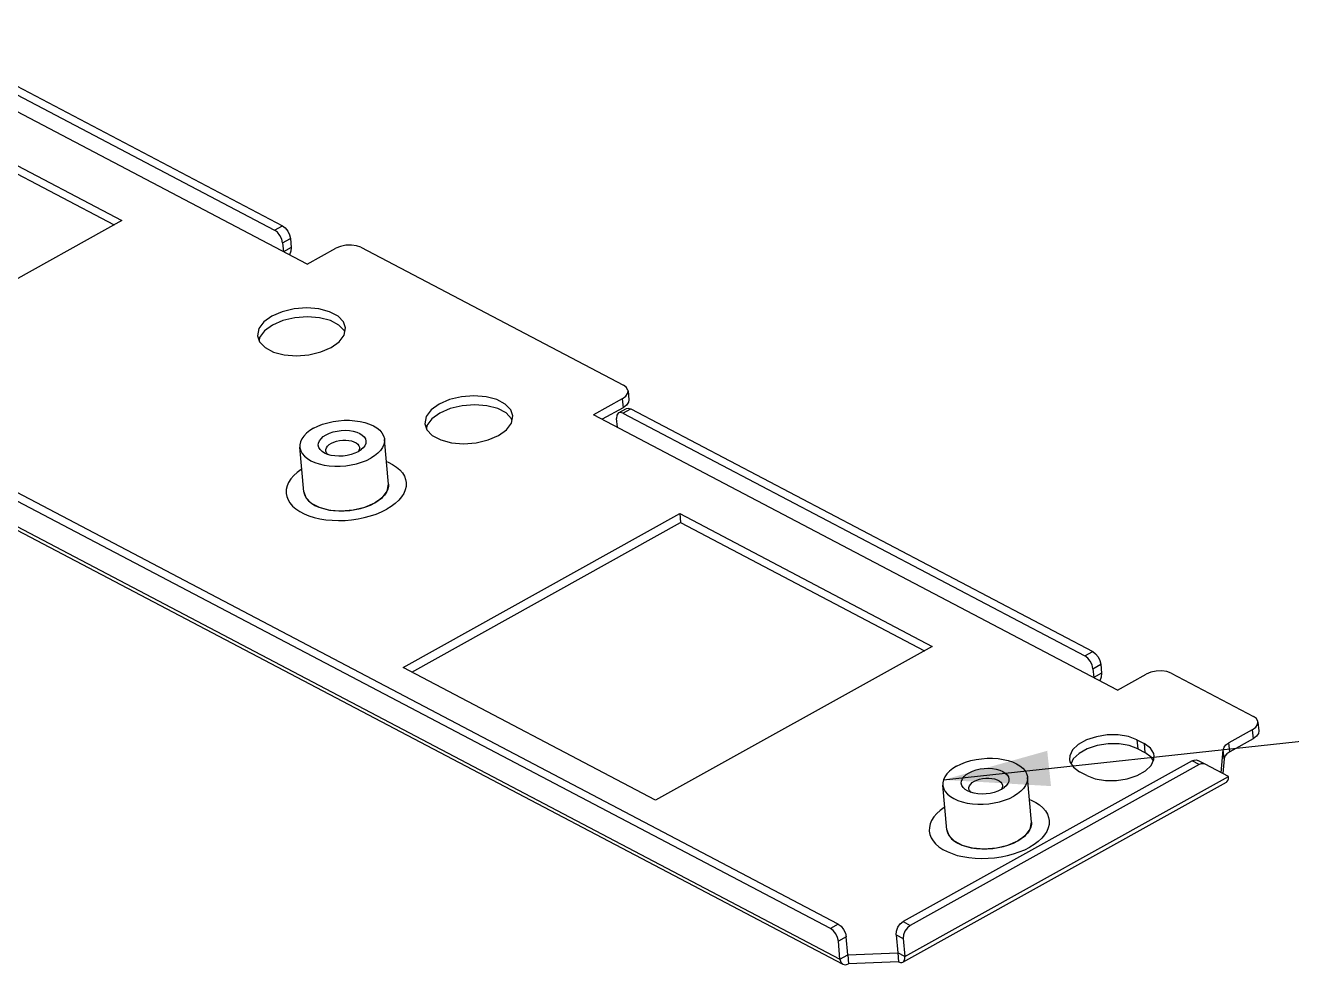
# Model space of a CAD drawing. Header units: millimetres. Extents: x 0 to 594, y 0 to 420.
# Drawn here: x 416.31 to 452.05, y 174.22 to 200.74 of the extents above; entities that cross this region are included whole.
import ezdxf

# ---------------------------------------------------------------- set-up
doc = ezdxf.new("R2010")
doc.units = ezdxf.units.MM
doc.header["$LTSCALE"] = 32.67
doc.layers.get('0').update_dxf_attribs({"linetype": 'CONTINUOUS'})
doc.layers.add('ASSEM_MEM', color=7, linetype='CONTINUOUS')
doc.styles.get("Standard").update_dxf_attribs({"font": 'txt', "width": 0.8})
doc.dimstyles.get("Standard").update_dxf_attribs({"dimtxt": 2.5, "dimasz": 3, "dimexe": 1.5, "dimexo": 1.2, "dimtad": 1, "dimdsep": 46, "dimtxsty": 'STANDARD', "dimblk": '_FILLED', "dimblk1": '_FILLED', "dimblk2": '_FILLED', "dimcen": 0.09, "dimazin": 2, "dimtol": 1, "dimtp": 0.01, "dimtm": 0.01, "dimtfac": 1, "dimtofl": 0, "dimtmove": 0, "dimatfit": 3, "dimldrblk": '_FILLED', "dimfxl": 1, "dimtolj": 1, "dimarcsym": 0})

# ---------------------------------------------------------------- blocks, each defined once
blk = doc.blocks.new('_FILLED')
at = {"color": 0, "linetype": 'BYBLOCK'}
blk.add_solid([(0, 0), (-1, 0.167), (-1, -0.167)], dxfattribs=at)

msp = doc.modelspace()

# ---------------------------------------------------------------- linework, layer by layer
at = {"layer": 'ASSEM_MEM', "color": 7, "linetype": 'CONTINUOUS'}
for p, q in [((424.266, 193.992), (409.477, 201.765)), ((410.305, 201.81), (423.346, 194.956)), ((410.526, 201.933), (423.567, 195.079)), ((411.91, 198.973), (419.035, 195.228)), ((411.932, 198.721), (418.813, 195.104)), ((439.254, 175.364), (396.014, 198.091)), ((439.033, 175.241), (395.793, 197.968)), ((395.66, 197.317), (439.304, 174.378)), ((395.742, 197.174), (439.385, 174.236)), ((419.035, 195.228), (411.229, 190.887)), ((423.346, 194.956), (423.567, 195.079)), ((423.571, 194.598), (423.792, 194.721)), ((423.571, 194.598), (423.594, 194.345)), ((423.815, 194.468), (423.594, 194.345)), ((423.792, 194.721), (423.815, 194.468)), ((424.266, 193.992), (425.076, 194.443)), ((425.78, 194.471), (433.191, 190.575)), ((425.327, 192.079), (425.315, 192.115)), ((422.924, 191.927), (422.906, 191.839)), ((433.159, 190.194), (432.349, 189.744)), ((433.159, 190.194), (433.257, 190.266)), ((433.159, 190.194), (433.182, 189.942)), ((433.321, 190.416), (433.344, 190.163)), ((433.182, 189.942), (432.594, 189.615)), ((433.054, 189.799), (433.275, 189.922)), ((433.177, 189.789), (433.398, 189.912)), ((433.279, 190.014), (433.182, 189.942)), ((433.398, 189.912), (446.439, 183.058)), ((427.646, 189.445), (427.629, 189.357)), ((430.049, 189.597), (430.037, 189.633)), ((447.138, 181.971), (432.349, 189.744)), ((433.021, 189.39), (432.999, 189.643)), ((433.177, 189.789), (446.218, 182.935)), ((424.171, 187.57), (424.057, 188.831)), ((425.723, 188.731), (425.701, 188.699)), ((426.561, 187.786), (426.447, 189.048)), ((426.975, 182.61), (434.782, 186.952)), ((434.782, 186.952), (441.907, 183.206)), ((434.782, 186.952), (434.804, 186.699)), ((427.22, 182.482), (434.804, 186.699)), ((434.804, 186.699), (441.685, 183.083)), ((441.907, 183.206), (434.101, 178.865)), ((446.218, 182.935), (446.439, 183.058)), ((446.443, 182.576), (446.664, 182.699)), ((446.664, 182.699), (446.687, 182.447)), ((434.101, 178.865), (426.975, 182.61)), ((446.443, 182.576), (446.466, 182.324)), ((446.687, 182.447), (446.466, 182.324)), ((447.138, 181.971), (447.948, 182.421)), ((448.652, 182.449), (450.971, 181.23)), ((450.939, 180.849), (451.037, 180.921)), ((451.101, 181.071), (451.124, 180.818)), ((447.687, 180.567), (447.888, 180.461)), ((447.687, 180.567), (447.709, 180.315)), ((450.939, 180.849), (450.282, 180.483)), ((450.962, 180.597), (450.305, 180.231)), ((450.939, 180.849), (450.962, 180.597)), ((447.709, 180.315), (447.911, 180.209)), ((447.888, 180.461), (447.911, 180.209)), ((448.087, 180.081), (447.911, 180.209)), ((448.174, 180.11), (448.159, 180.179)), ((450.065, 179.636), (450.12, 180.287)), ((450.143, 180.034), (450.12, 180.287)), ((450.305, 180.231), (450.282, 180.483)), ((449.242, 179.973), (441.086, 175.437)), ((449.444, 179.867), (441.287, 175.331)), ((445.89, 180.031), (445.827, 179.897)), ((448.151, 179.977), (448.087, 180.081)), ((449.444, 179.867), (449.242, 179.973)), ((449.607, 179.88), (449.405, 179.986)), ((450.267, 179.53), (449.607, 179.88)), ((450.143, 180.034), (450.107, 179.614)), ((441.135, 174.451), (450.267, 179.53)), ((444.711, 178.247), (444.597, 179.509)), ((446.268, 179.56), (446.066, 179.666)), ((441.079, 174.295), (450.211, 179.373)), ((442.321, 178.03), (442.207, 179.292)), ((443.873, 179.192), (443.85, 179.159)), ((439.254, 175.364), (439.033, 175.241)), ((441.086, 175.437), (441.287, 175.331)), ((439.479, 175.006), (439.258, 174.883)), ((439.304, 174.378), (439.258, 174.883)), ((439.525, 174.501), (439.479, 175.006)), ((440.888, 175.062), (441.089, 174.956)), ((440.888, 175.062), (440.933, 174.557)), ((441.089, 174.956), (441.135, 174.451)), ((439.304, 174.378), (439.525, 174.501)), ((439.525, 174.501), (440.933, 174.557)), ((439.525, 174.501), (439.548, 174.249)), ((441.135, 174.451), (440.933, 174.557)), ((440.933, 174.557), (440.956, 174.305)), ((440.956, 174.305), (439.548, 174.249))]:
    msp.add_line(p, q, dxfattribs=at)
for points in [[(423.571, 194.598), (423.547, 194.702), (423.495, 194.807), (423.425, 194.896), (423.346, 194.956)], [(423.567, 195.079), (423.646, 195.019), (423.716, 194.93), (423.768, 194.825), (423.792, 194.721)], [(423.815, 194.468), (423.806, 194.362), (423.766, 194.255)], [(425.78, 194.471), (425.658, 194.515), (425.512, 194.535), (425.356, 194.529), (425.206, 194.497), (425.076, 194.443)], [(425.35, 192.198), (425.292, 192.367), (425.136, 192.529), (424.897, 192.654), (424.594, 192.734), (424.251, 192.761), (423.896, 192.733), (423.558, 192.653), (423.265, 192.527)], [(423.265, 192.527), (423.04, 192.364), (422.901, 192.18), (422.86, 191.972)], [(425.315, 192.115), (425.159, 192.276), (424.92, 192.402), (424.616, 192.482), (424.274, 192.509), (423.919, 192.481), (423.581, 192.401), (423.288, 192.274)], [(422.86, 191.972), (422.919, 191.803), (423.075, 191.641), (423.314, 191.515), (423.617, 191.436), (423.96, 191.409), (424.314, 191.437), (424.652, 191.517), (424.946, 191.643)], [(423.288, 192.274), (423.063, 192.112), (422.924, 191.927)], [(424.946, 191.643), (425.171, 191.805), (425.31, 191.99), (425.35, 192.198)], [(433.321, 190.416), (433.319, 190.433), (433.277, 190.511), (433.191, 190.575)], [(430.072, 189.716), (430.014, 189.885), (429.858, 190.047), (429.619, 190.173), (429.316, 190.252), (428.973, 190.279), (428.618, 190.251), (428.281, 190.171), (427.987, 190.045)], [(433.257, 190.266), (433.311, 190.348), (433.321, 190.416)], [(433.344, 190.163), (433.334, 190.096), (433.279, 190.014)], [(427.987, 190.045), (427.762, 189.882), (427.623, 189.698), (427.583, 189.49)], [(430.037, 189.633), (429.881, 189.794), (429.642, 189.92), (429.339, 190), (428.996, 190.027), (428.641, 189.999), (428.304, 189.919), (428.01, 189.792)], [(433.055, 189.799), (433.041, 189.79), (433.005, 189.731), (432.999, 189.643)], [(433.177, 189.789), (433.102, 189.81), (433.055, 189.799)], [(433.275, 189.922), (433.323, 189.933), (433.398, 189.912)], [(424.445, 189.364), (424.568, 189.424), (424.702, 189.476), (424.845, 189.52), (424.995, 189.553), (425.15, 189.575), (425.307, 189.587), (425.462, 189.588), (425.614, 189.577), (425.76, 189.556), (425.897, 189.524), (426.023, 189.482), (426.136, 189.431), (426.233, 189.372), (426.314, 189.305), (426.377, 189.232), (426.421, 189.153), (426.444, 189.072), (426.447, 189.048)], [(427.583, 189.49), (427.641, 189.321), (427.797, 189.159), (428.036, 189.033), (428.339, 188.954), (428.682, 188.927), (429.037, 188.955), (429.374, 189.035), (429.668, 189.161)], [(428.01, 189.792), (427.785, 189.63), (427.646, 189.445)], [(429.668, 189.161), (429.893, 189.323), (430.032, 189.508), (430.072, 189.716)], [(424.445, 189.364), (424.337, 189.296), (424.244, 189.222), (424.169, 189.143), (424.112, 189.061), (424.074, 188.977), (424.057, 188.892), (424.057, 188.831)], [(424.753, 188.664), (424.684, 188.709), (424.63, 188.762), (424.595, 188.82), (424.58, 188.881), (424.585, 188.945), (424.611, 189.008), (424.656, 189.069), (424.719, 189.127), (424.798, 189.178)], [(424.798, 189.178), (424.892, 189.223), (424.996, 189.258), (425.108, 189.284), (425.224, 189.3), (425.341, 189.305), (425.456, 189.298), (425.564, 189.281), (425.663, 189.253), (425.749, 189.216), (425.82, 189.171), (425.874, 189.118), (425.909, 189.06), (425.925, 188.998), (425.919, 188.935), (425.894, 188.871), (425.848, 188.81), (425.793, 188.759)], [(424.057, 188.831), (424.06, 188.808), (424.083, 188.726), (424.127, 188.648), (424.19, 188.575), (424.271, 188.508), (424.368, 188.448), (424.481, 188.397), (424.607, 188.355), (424.744, 188.323), (424.89, 188.302), (425.042, 188.292), (425.198, 188.292), (425.354, 188.304), (425.509, 188.327), (425.659, 188.36), (425.803, 188.403), (425.936, 188.455), (426.059, 188.516)], [(424.794, 188.729), (424.796, 188.764), (424.812, 188.812), (424.843, 188.858), (424.889, 188.901), (424.948, 188.939)], [(424.853, 188.623), (424.843, 188.63), (424.812, 188.672), (424.796, 188.717), (424.794, 188.729)], [(424.948, 188.939), (425.018, 188.972), (425.096, 188.998), (425.18, 189.017), (425.267, 189.027), (425.354, 189.028), (425.438, 189.02), (425.516, 189.005), (425.586, 188.981), (425.645, 188.95), (425.691, 188.913), (425.723, 188.871), (425.739, 188.826), (425.74, 188.814)], [(425.793, 188.759), (425.785, 188.753), (425.706, 188.701)], [(425.74, 188.814), (425.739, 188.779), (425.723, 188.731)], [(426.447, 189.048), (426.447, 188.987), (426.43, 188.903), (426.392, 188.818), (426.335, 188.736), (426.26, 188.657), (426.167, 188.584), (426.059, 188.516)], [(424.94, 188.598), (424.841, 188.626), (424.753, 188.664)], [(425.706, 188.701), (425.613, 188.657), (425.508, 188.621), (425.396, 188.595), (425.28, 188.579), (425.163, 188.575), (425.048, 188.581), (424.94, 188.598)], [(426.503, 188.427), (426.555, 188.406), (426.678, 188.341), (426.787, 188.268), (426.878, 188.188), (426.952, 188.103), (427.008, 188.012), (427.044, 187.917), (427.059, 187.832)], [(424.113, 188.211), (424.095, 188.2), (423.981, 188.115), (423.884, 188.025), (423.804, 187.931), (423.742, 187.834), (423.699, 187.735), (423.676, 187.635), (423.672, 187.536), (423.673, 187.525)], [(426.173, 187.254), (426.389, 187.41), (426.523, 187.587), (426.561, 187.787)], [(427.059, 187.832), (427.06, 187.82), (427.057, 187.721), (427.034, 187.621), (426.991, 187.522), (426.929, 187.425), (426.849, 187.331), (426.752, 187.241), (426.638, 187.156), (426.509, 187.077)], [(426.561, 187.786), (426.562, 187.726), (426.544, 187.641)], [(423.673, 187.525), (423.689, 187.439), (423.725, 187.344), (423.78, 187.254), (423.854, 187.168), (423.946, 187.088), (424.054, 187.015), (424.178, 186.95), (424.316, 186.894), (424.466, 186.847), (424.626, 186.809), (424.796, 186.782), (424.971, 186.765), (425.152, 186.759), (425.335, 186.763), (425.518, 186.779), (425.7, 186.804), (425.878, 186.841), (426.05, 186.887), (426.213, 186.942), (426.367, 187.006), (426.509, 187.077)], [(424.171, 187.57), (424.227, 187.407), (424.377, 187.252), (424.606, 187.131), (424.898, 187.055), (425.227, 187.029), (425.567, 187.056), (425.891, 187.133), (426.173, 187.254)], [(424.171, 187.57), (424.174, 187.546), (424.198, 187.464), (424.241, 187.386), (424.304, 187.313), (424.385, 187.246), (424.483, 187.187), (424.596, 187.135), (424.722, 187.094), (424.859, 187.062), (425.004, 187.04), (425.156, 187.03), (425.312, 187.031), (425.468, 187.043), (425.623, 187.065), (425.773, 187.098)], [(426.45, 187.474), (426.374, 187.396), (426.281, 187.322), (426.173, 187.254)], [(426.544, 187.641), (426.507, 187.557), (426.45, 187.474)], [(425.773, 187.098), (425.917, 187.141), (426.051, 187.194), (426.173, 187.254)], [(446.439, 183.058), (446.518, 182.998), (446.588, 182.909), (446.64, 182.804), (446.664, 182.699)], [(446.443, 182.576), (446.419, 182.681), (446.368, 182.786), (446.297, 182.875), (446.218, 182.935)], [(446.687, 182.447), (446.678, 182.341), (446.638, 182.233)], [(448.652, 182.449), (448.53, 182.494), (448.384, 182.514), (448.229, 182.508), (448.078, 182.476), (447.948, 182.421)], [(451.101, 181.071), (451.099, 181.088), (451.057, 181.166), (450.971, 181.23)], [(451.037, 180.921), (451.091, 181.003), (451.101, 181.071)], [(447.687, 180.567), (447.445, 180.658), (447.158, 180.706), (446.848, 180.705), (446.54, 180.657), (446.26, 180.565), (446.029, 180.437), (445.867, 180.283), (445.787, 180.115), (445.781, 180.017)], [(451.124, 180.818), (451.114, 180.751), (451.059, 180.669), (450.962, 180.597)], [(447.709, 180.315), (447.468, 180.406), (447.181, 180.453), (446.871, 180.453), (446.563, 180.405), (446.283, 180.313), (446.052, 180.185), (445.89, 180.031)], [(448.159, 180.179), (448.064, 180.333), (447.888, 180.461)], [(450.12, 180.287), (450.143, 180.357), (450.198, 180.424), (450.282, 180.483)], [(450.305, 180.231), (450.221, 180.172), (450.165, 180.105), (450.143, 180.034)], [(442.595, 179.824), (442.487, 179.757), (442.394, 179.683), (442.318, 179.604), (442.261, 179.522), (442.224, 179.438), (442.207, 179.353), (442.207, 179.292)], [(442.595, 179.824), (442.717, 179.885), (442.851, 179.937), (442.995, 179.98), (443.145, 180.013), (443.3, 180.036), (443.456, 180.048), (443.612, 180.048), (443.764, 180.038), (443.91, 180.017), (444.047, 179.985), (444.173, 179.943), (444.286, 179.892), (444.383, 179.832), (444.464, 179.765), (444.527, 179.692), (444.57, 179.614), (444.594, 179.532), (444.597, 179.509)], [(445.781, 180.017), (445.795, 179.948), (445.891, 179.794), (446.066, 179.666)], [(446.268, 179.56), (446.509, 179.469), (446.796, 179.422), (447.106, 179.422), (447.414, 179.47), (447.695, 179.562), (447.925, 179.69), (448.087, 179.844), (448.167, 180.012), (448.174, 180.11)], [(449.242, 179.973), (449.3, 179.996), (449.356, 180.001), (449.405, 179.986)], [(449.607, 179.88), (449.557, 179.895), (449.502, 179.89), (449.444, 179.867)], [(442.903, 179.125), (442.833, 179.17), (442.78, 179.222), (442.744, 179.28), (442.729, 179.342), (442.735, 179.405), (442.76, 179.469), (442.805, 179.53), (442.869, 179.587), (442.948, 179.639)], [(442.948, 179.639), (443.041, 179.683), (443.145, 179.719), (443.257, 179.745), (443.374, 179.761), (443.491, 179.765), (443.605, 179.759), (443.714, 179.742), (443.813, 179.714), (443.899, 179.677), (443.97, 179.631), (444.024, 179.579), (444.059, 179.521), (444.074, 179.459), (444.069, 179.395), (444.043, 179.332), (443.998, 179.271), (443.942, 179.219)], [(443.098, 179.4), (443.167, 179.433), (443.246, 179.459), (443.33, 179.477), (443.417, 179.487), (443.504, 179.489), (443.588, 179.481), (443.666, 179.465), (443.736, 179.441), (443.795, 179.41), (443.841, 179.373), (443.872, 179.332), (443.889, 179.286), (443.89, 179.275)], [(444.597, 179.509), (444.597, 179.448), (444.58, 179.363), (444.542, 179.279), (444.485, 179.197), (444.41, 179.118), (444.317, 179.044), (444.208, 178.976)], [(450.211, 179.373), (450.224, 179.382), (450.251, 179.418), (450.266, 179.468), (450.267, 179.53)], [(442.207, 179.292), (442.21, 179.269), (442.233, 179.187), (442.277, 179.109), (442.339, 179.035), (442.42, 178.969), (442.518, 178.909), (442.631, 178.858), (442.757, 178.816), (442.894, 178.784), (443.04, 178.763), (443.192, 178.752), (443.347, 178.753), (443.504, 178.765), (443.659, 178.788), (443.809, 178.821), (443.952, 178.864), (444.086, 178.916), (444.208, 178.976)], [(443.09, 179.059), (442.991, 179.087), (442.903, 179.125)], [(442.944, 179.189), (442.945, 179.225), (442.961, 179.272), (442.993, 179.318), (443.039, 179.361), (443.098, 179.4)], [(443.002, 179.084), (442.993, 179.091), (442.962, 179.133), (442.945, 179.178), (442.944, 179.189)], [(443.856, 179.162), (443.762, 179.118), (443.658, 179.082), (443.546, 179.056), (443.43, 179.04), (443.313, 179.035), (443.198, 179.042), (443.09, 179.059)], [(443.942, 179.219), (443.935, 179.214), (443.856, 179.162)], [(443.89, 179.275), (443.889, 179.239), (443.873, 179.192)], [(444.653, 178.887), (444.704, 178.866), (444.828, 178.801), (444.936, 178.729), (445.028, 178.649), (445.102, 178.563), (445.157, 178.473), (445.194, 178.378), (445.209, 178.292)], [(442.263, 178.672), (442.245, 178.661), (442.131, 178.576), (442.033, 178.486), (441.953, 178.392), (441.891, 178.294), (441.849, 178.196), (441.826, 178.096), (441.822, 177.997), (441.823, 177.985)], [(442.321, 178.031), (442.324, 178.007), (442.347, 177.925), (442.391, 177.847), (442.454, 177.774), (442.535, 177.707), (442.632, 177.647), (442.745, 177.596), (442.871, 177.554), (443.008, 177.522), (443.154, 177.501), (443.306, 177.491), (443.462, 177.491), (443.618, 177.503), (443.773, 177.526), (443.923, 177.559)], [(442.321, 178.03), (442.377, 177.868), (442.527, 177.713), (442.756, 177.592), (443.047, 177.516), (443.377, 177.49), (443.717, 177.516), (444.041, 177.594), (444.323, 177.715)], [(444.323, 177.715), (444.539, 177.87), (444.672, 178.048), (444.711, 178.247)], [(444.694, 178.102), (444.657, 178.017), (444.6, 177.935)], [(445.209, 178.292), (445.21, 178.281), (445.207, 178.182), (445.183, 178.082), (445.141, 177.983), (445.079, 177.886), (444.999, 177.792), (444.901, 177.702), (444.788, 177.617), (444.659, 177.538)], [(444.711, 178.247), (444.711, 178.186), (444.694, 178.102)], [(441.823, 177.985), (441.839, 177.9), (441.875, 177.805), (441.93, 177.714), (442.004, 177.629), (442.096, 177.549), (442.204, 177.476), (442.328, 177.411), (442.466, 177.355), (442.616, 177.307), (442.776, 177.27), (442.945, 177.242), (443.121, 177.225), (443.302, 177.219), (443.485, 177.224), (443.668, 177.239), (443.85, 177.265), (444.028, 177.301), (444.199, 177.347), (444.363, 177.403), (444.517, 177.466), (444.659, 177.538)], [(443.923, 177.559), (444.067, 177.602), (444.201, 177.654), (444.323, 177.715)], [(444.6, 177.935), (444.524, 177.856), (444.431, 177.783), (444.323, 177.715)], [(439.258, 174.883), (439.234, 174.988), (439.183, 175.092), (439.112, 175.181), (439.033, 175.241)], [(439.254, 175.364), (439.333, 175.304), (439.404, 175.215), (439.455, 175.11), (439.479, 175.006)], [(440.888, 175.062), (440.896, 175.168), (440.936, 175.276), (441.003, 175.371), (441.086, 175.437)], [(441.287, 175.331), (441.205, 175.265), (441.138, 175.17), (441.097, 175.062), (441.089, 174.956)], [(441.079, 174.295), (441.092, 174.304), (441.119, 174.339), (441.134, 174.39), (441.135, 174.451)], [(439.304, 174.378), (439.329, 174.291), (439.385, 174.236)], [(439.385, 174.236), (439.461, 174.221), (439.548, 174.249)], [(440.956, 174.305), (441.008, 174.286), (441.054, 174.286), (441.079, 174.295)]]:
    msp.add_lwpolyline(points, dxfattribs=at)

# ---------------------------------------------------------------- leaders
at = {"color": 7, "linetype": 'CONTINUOUS'}
msp.add_leader([(442.224, 179.438), (480.932, 183.612)], dimstyle='STANDARD', override={"dimtad": 0}, dxfattribs=at)

doc.saveas('drawing.dxf')
